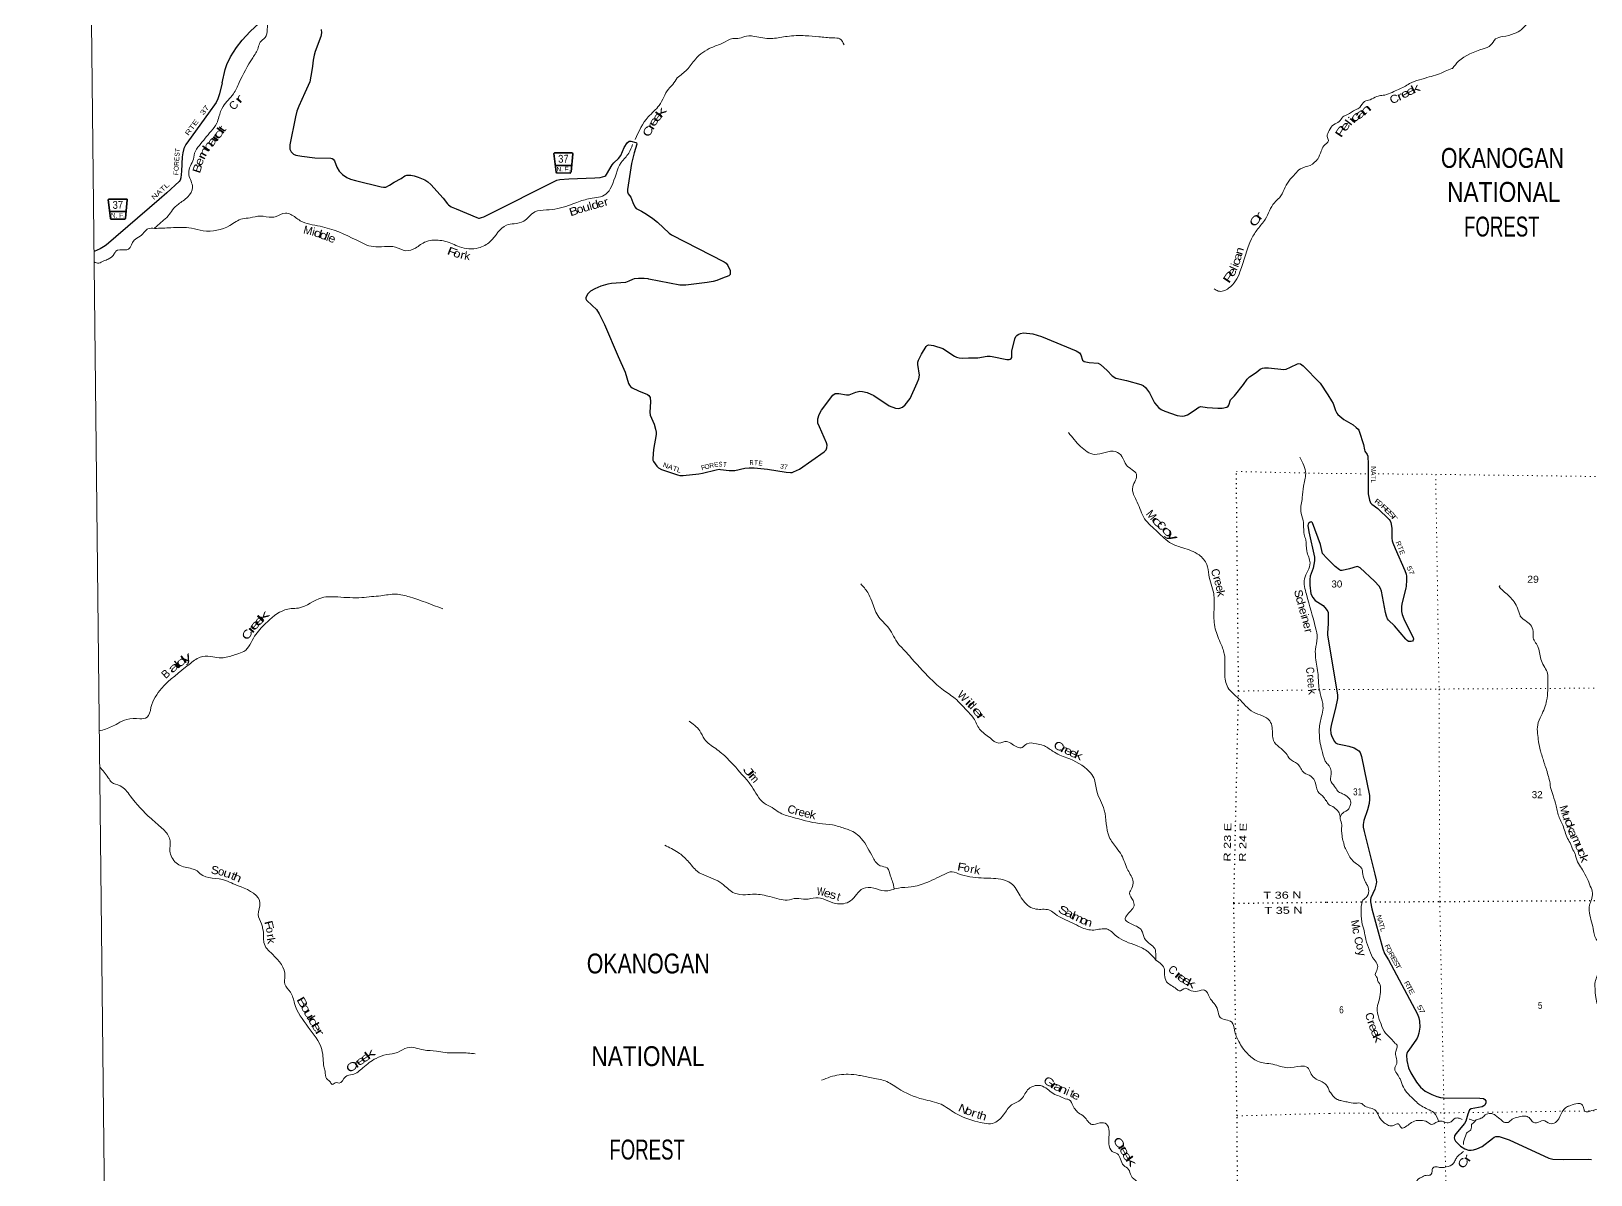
# Model space of a CAD drawing. Header units: feet. Extents: x 242557 to 489137, y 368785 to 557307.
# Drawn here: x 242557 to 281416, y 387614 to 416119 of the extents above; entities that cross this region are included whole.
import ezdxf
from ezdxf.enums import TextEntityAlignment as Align

# ---------------------------------------------------------------- set-up
doc = ezdxf.new("R2010")
doc.units = ezdxf.units.FT
doc.header["$LTSCALE"] = 80
doc.linetypes.add('DOT_DASHED', pattern=[7.7, 5, -1.2, 0.3, -1.2])
doc.linetypes.add('DOTTED', pattern=[1.5, 0.3, -1.2])
for name, color, linetype, lineweight in [('29', 7, 'Continuous', 25), ('30', 7, 'Continuous', 35), ('39', 7, 'Continuous', 13), ('4', 7, 'Continuous', 13), ('41', 7, 'Continuous', 13), ('44', 7, 'DOT_DASHED', 13), ('6', 7, 'DOTTED', 25), ('7', 7, 'DOTTED', 13)]:
    doc.layers.add(name, color=color, linetype=linetype, lineweight=lineweight)

msp = doc.modelspace()

# ---------------------------------------------------------------- linework, layer by layer
at = {"layer": '29'}
for points in [[(247314.47, 414830.56), (247388.82, 415167.55), (247431.17, 415286.78), (247522.75, 415481.03), (247671.76, 415714.85), (247813.13, 415895.52), (248013.51, 416107.84), (248238.64, 416316.05), (248270.04, 416357.01), (248295.67, 416408.28), (248342.32, 416571.21), (248682.28, 417776.36), (248829.82, 418235.58), (248881.74, 418439.74), (248905.87, 418513.9)], [(249781.73, 416160.45), (249790.27, 416074.99), (249771.16, 415985.16), (249628.63, 415610.64), (249606.65, 415523.77), (249584.92, 415394.49), (249566.69, 415244.47), (249549.61, 415141.92), (249502.68, 414855.07)], [(247314.47, 414830.56), (247252.17, 414556.49), (247210.54, 414436.6), (247162.49, 414342.84), (246977.28, 414073.65), (246472.5, 413385.97), (246410.92, 413291.65), (246363.94, 413193.37), (246334.05, 413090.81), (246319.79, 412984.82), (246303.92, 412632.2), (246282.81, 412466.94), (246265.73, 412407.12), (246239.68, 412370.19), (245932.74, 412090.07), (245742.79, 411920.27), (244425.08, 410788.34), (244361.17, 410742.74), (244275.76, 410695.74), (244122.76, 410628)], [(249502.68, 414855.07), (249378.79, 414580), (249223.59, 414249.63), (249178.1, 414127.06), (249139.22, 413987.59), (249004.82, 413288.27), (249003.02, 413182.71), (249015.83, 413144.25), (249037.18, 413110.07), (249088.43, 413056.66), (249152.48, 413033.15), (249302.92, 413000.5), (249623, 412964.62), (250023.62, 412958.38), (250057.79, 412949.83), (250077.94, 412932.93), (250113.3, 412890.01), (250168.66, 412727.52), (250228.6, 412629.35), (250311.7, 412548.37), (250420.76, 412471.25), (250510.44, 412432.79), (250633.87, 412393.61), (251274.82, 412236.23), (251338.88, 412227.68), (251396.87, 412233.34), (251488.34, 412278.96), (251600.1, 412354.48), (251776.3, 412450.73)], [(256603.85, 412468.04), (256730.95, 412473.48), (256851.85, 412505.45), (256873.21, 412522.54), (256893.95, 412546.21), (257032.68, 412786.15), (257069.64, 412838.75), (257191.59, 412945.52), (257248.99, 413022.49), (257332.31, 413221.73), (257406.99, 413334.43), (257453.97, 413377.16), (257495.25, 413381.1), (257620.08, 413346.99), (257641.86, 413334.43), (257646.13, 413300.25), (257584.02, 413087.03), (257511.73, 412818.97), (257415.53, 412172.15), (257415.53, 412116.6), (257431.72, 412065.31), (257496.19, 411982.77), (257550.63, 411845.83), (257599.01, 411739.1), (257633.33, 411695.7), (257766.15, 411630.5), (257889.54, 411558.97), (258047.55, 411452.14), (258158.85, 411358.96), (258448.95, 411084.65), (258513.34, 411041.04), (259822.18, 410371.66), (259870.97, 410334.73), (259917.94, 410279.18), (259971.29, 410152.22), (259973.45, 410112.53), (259969.18, 410056.98), (259939.17, 410023.23), (259784.21, 409964.61), (259636.1, 409907.42), (259546.42, 409877.51), (259399.82, 409851.31), (258867.45, 409789.91), (258803.4, 409785.64), (258715.47, 409790.04), (257942.91, 409941.65)], [(251776.3, 412450.73), (251868.4, 412511.84), (251918.02, 412528.14), (251966.62, 412533.21), (252017.86, 412533.21), (252101.2, 412516.27), (252201.48, 412477.66), (252368.02, 412413.56), (252437.46, 412365.56), (252517.48, 412293.92), (252818.18, 411954.98), (252927.44, 411817.47), (252953.15, 411791.94), (253021.39, 411740.56), (253142.44, 411687.39), (253657.66, 411471.35), (253700.37, 411458.53), (253730.26, 411456.4), (253772.96, 411471.35), (253837.02, 411492.72), (254084.53, 411613.98), (255487.06, 412326.92), (255656.17, 412409.3), (255730.56, 412425.94), (255956, 412440.31), (256603.85, 412468.04)], [(257942.91, 409941.65), (257932.26, 409943.74), (257825.64, 409958.22), (257684.58, 409956.56), (257582.1, 409945.89), (257535.8, 409929.66), (257445.45, 409886.06), (257360.72, 409858.93), (257018.42, 409830.51), (256925.97, 409812.07), (256749.39, 409766.42), (256599.95, 409700.86), (256493.17, 409638.22), (256459.01, 409608.31), (256424.91, 409571.69), (256377.87, 409480.12), (256373.6, 409445.93), (256392.8, 409418.53), (256537.82, 409285.72), (256642.63, 409181), (256705.04, 409076.37), (256844.11, 408804.53), (257184.82, 408007.05), (257352.15, 407620.4), (257441.19, 407341.43), (257463.08, 407300.17), (257492.43, 407260.24), (257530.86, 407230.33), (257684.6, 407151.33), (257915.19, 407063.68), (257946.35, 407042.84), (257979.24, 406991.04), (257988.73, 406879.69), (257970.7, 406619.28), (257982.91, 406549.24), (258079.68, 406325.71), (258115.89, 406196.24), (258128.7, 406123.6), (258128.17, 406065.85), (258064, 405693.02), (258043.3, 405471.96), (258047.57, 405429.23), (258066.21, 405392.8), (258141.52, 405279.67), (258188.49, 405236.94), (258263.61, 405197.6), (258658.22, 405057.47), (258718.01, 405048.92), (258801.16, 405047.13), (259192.01, 405083.11), (259286.23, 405106.15), (259626.36, 405189.16), (259700.26, 405198.61), (259730.07, 405198.48), (259948.44, 405173.43), (260016.27, 405168.7), (260084.5, 405172.84), (260336.45, 405228.39), (260447.6, 405238.51), (260571.32, 405239.08), (260904.56, 405202.79), (261365.57, 405124.77), (261472.36, 405119.43), (261515.16, 405122.76), (261553.49, 405136.52), (261699.66, 405199.72), (262311.3, 405631.64), (262360.58, 405687.75), (262377.66, 405734.76), (262390.47, 405798.85), (262375.57, 405855.37), (262194.13, 406260.14), (262159.88, 406352.23), (262157.77, 406453.52), (262189.78, 406561.61), (262248.21, 406673.25), (262529.77, 407044.33), (262591.19, 407087.2), (262621.08, 407091.47), (262680.71, 407090.85), (262873.03, 407053.02), (262940.4, 407056.91), (263107.43, 407119.57), (263206.11, 407142.75), (263272.47, 407139.92), (263385.46, 407112.84), (263550.32, 407037.5), (263930.93, 406784.08), (264090.06, 406721.85), (264158.39, 406717.58), (264200.7, 406725.97), (264265.15, 406751.76), (264329.2, 406803.04), (264456.18, 406968.07), (264631.56, 407356.99)], [(266373.79, 408020.12), (266451.54, 408023.01), (266502.79, 408014.47), (266862.99, 407936.09), (266921.28, 407937.55), (266946.9, 407941.82), (266976.79, 407958.92), (266987.76, 407986.61), (266989.66, 408147.8), (267063.94, 408454.15), (267087.82, 408508.02), (267113.45, 408533.66), (267147.61, 408559.3), (267206.77, 408583.28), (267284.26, 408597.75), (267510.72, 408573.57), (267728.16, 408513.38), (268595.25, 408155.49), (268676.52, 408101.48), (268710.55, 408048.66), (268753.13, 407920.23), (268795.95, 407886.29), (268916.22, 407864.01), (269137.58, 407843.55), (269198.06, 407811.96), (269365.23, 407663.06), (269487.74, 407531.62), (269578.73, 407471.91), (269846.49, 407411.78), (270205.16, 407315.84), (270259.22, 407285.34), (270320.45, 407234.65), (270416.35, 407108.22), (270547.35, 406858.53), (270602.29, 406785.97), (270645, 406743.24), (270713.32, 406691.96), (270799.11, 406645.26), (271107.16, 406540.86), (271234.3, 406521.04), (271294.08, 406529.58), (271364.8, 406555.27), (271531.8, 406664.28), (271648.52, 406747.51), (271698.81, 406761.19), (271857.84, 406741.23), (272119.53, 406723.41), (272233.56, 406724.01), (272344.58, 406745.38), (272383.19, 406772.09), (272400.1, 406800.93), (272437.44, 406927.3), (272459.88, 406959.03), (272542.04, 407034.21), (272761.26, 407310.52), (272857.79, 407443.61), (272912.53, 407505.99), (273077.09, 407613.13), (273177.29, 407694.01), (273232.01, 407720.1), (273284.05, 407732.47), (273387, 407728.35), (273765.46, 407686.49), (273826.38, 407691.87), (273934.51, 407743.11), (274105.54, 407831.97), (274142.39, 407837.16), (274185.09, 407828.61), (274246.48, 407779.75), (274675.52, 407347.07)], [(264631.56, 407356.99), (264675.27, 407453.92), (264687.91, 407546.56), (264650.87, 407810.52), (264649.47, 407871.31), (264666.55, 407922.59), (264743.29, 408072.56), (264859.92, 408262.1), (264884.34, 408285.81), (264914.23, 408298.62), (264982.68, 408294.49), (265042.34, 408285.81), (265268.57, 408210.21), (265563.32, 408020.87), (265610.29, 407997.37), (265675.34, 407981), (265755.48, 407971.73), (265908.84, 407979.27), (266146.36, 407975.52), (266373.79, 408020.12)], [(274675.52, 407347.07), (274861.76, 407059.35), (274958.01, 406902.49), (274994.88, 406836.95), (275054.08, 406665.07), (275087.35, 406600.07), (275116.94, 406566.76), (275213.44, 406479.46), (275261.19, 406440.92), (275491.41, 406304.63), (275571.89, 406244.75), (275619.97, 406200.34), (275635.69, 406178.13), (275648.02, 406151.18), (275756.41, 405815.37), (275775.33, 405685.87), (275786.26, 405654.97), (275844.71, 405565.7), (275860.41, 405523.02), (275872.32, 405326.7), (275867.45, 404658.04), (275872.43, 404590.33), (275904.8, 404431.16), (275916.82, 404386.76), (275930.69, 404364.54), (275963.53, 404332.02), (276111.03, 404224.67), (276391.25, 403951.23), (276417.09, 403913), (276430.04, 403875.99), (276456.66, 403733.24), (276455.93, 403481.8), (276467.9, 403417.35), (276482.75, 403363.37), (276538.85, 403221.65), (276782.9, 402679.55), (276813.81, 402584.27), (276823.05, 402538), (276827.63, 402485.25), (276823.05, 402436.22), (276814.73, 402288.18), (276805.18, 402233.02), (276711.36, 401842.21), (276700.07, 401770), (276697.3, 401718.19), (276701.93, 401657.13), (276717.64, 401581.24), (276754.09, 401470.66), (276935.39, 401118.42), (276990.36, 401004.9), (276995.98, 400966.84), (276988.58, 400942.78), (276970.09, 400918.73), (276940.26, 400905.08), (276901.66, 400903.92), (276875.77, 400911.32), (276844.33, 400929.83), (276805.94, 400964.4), (276524.35, 401298.23), (276378.28, 401435.05), (276353.18, 401471.49), (276324.65, 401536.84), (276301.28, 401627.36), (276200.5, 402158.66), (276174.85, 402230.82), (276143.2, 402286.22), (276029.61, 402408.45), (275666.27, 402745.3), (275618.19, 402771.2), (275596.22, 402773.01), (275406.04, 402720.29), (275223.78, 402673.8), (275181.73, 402674.97), (275156.92, 402690.38), (275048.57, 402778.61), (274837.74, 402985.88), (274734.21, 403103.04)], [(274734.21, 403103.04), (274680.46, 403322.64), (274482.6, 403863.12), (274454.14, 403886.69), (274422.19, 403885.21), (274385.81, 403852.51), (274373, 403831.14), (274367.9, 403798.51), (274388.14, 403637.34), (274531, 403006.43), (274535.27, 402955.15), (274533.55, 402914.18), (274499.45, 402736.83), (274424.25, 402536.39), (274413.09, 402448.59), (274411.43, 402314.19), (274443.52, 402092), (274488.3, 402002.25), (274546.29, 401932.95), (274750.33, 401801.67)], [(274750.33, 401801.67), (274819.25, 401716.35), (274842.37, 401688.6), (274859.94, 401657.13), (274873.81, 401627.53), (274875.6, 401600.53), (274871.32, 401346.7), (274853.46, 401120.45), (274855.47, 401070.46), (275105.33, 399567.96), (275106.85, 399530.78), (275101.3, 399482.66), (275058.23, 399248.71), (274945.15, 398819.2), (274931.16, 398710.95), (274938.55, 398614.72), (274963.57, 398541.73), (275032.88, 398414.85), (275055.07, 398385.24), (275100.69, 398359.63), (275272.43, 398322.68)], [(275272.43, 398322.68), (275388.16, 398297.79), (275517.42, 398255.7), (275587.7, 398218.68), (275634.64, 398178.63), (275665.37, 398140.96), (275702.34, 398037.21), (275900.25, 397071.29), (275901.77, 396978.58), (275891, 396867.72), (275849.4, 396713.58), (275761.54, 396445.78), (275746.98, 396346.74), (275746.75, 396279.22), (275765.12, 396169.95), (276033.25, 395110.06)], [(276033.25, 395110.06), (276068.49, 394970.74), (276072.24, 394920.86), (276068.54, 394869.05), (276035.7, 394730.35), (275939.08, 394521.13), (275924.29, 394473.01), (275925.9, 394421.74), (275956.21, 394241.2), (276232.8, 393244.76), (276277.53, 393133.15), (276378.02, 392972.23), (277101.91, 391619.6), (277133.8, 391526.83), (277148.59, 391445.4), (277155.61, 391296.63), (277133.8, 391141.9), (277107.91, 391060.47), (277087.32, 391023.21), (277074.62, 390993.85), (276882.85, 390721.96)], [(276882.85, 390721.96), (276851.46, 390677.46), (276834.2, 390642.23), (276823.1, 390597.81), (276830.15, 390463.51), (276874.88, 390279.5), (276927.84, 390155.66), (277072.77, 389920.48), (277175.71, 389798.9), (277291, 389702.11), (277372.38, 389653.99), (277457.84, 389618.14), (277579.51, 389568.86), (277671.98, 389542.95), (277741.84, 389532.05), (278652.53, 389526.87), (278742.79, 389513.35), (278776.27, 389489.45), (278801.97, 389457.83), (278802.23, 389411.52), (278772.38, 389354.2), (278750.18, 389331.99), (278707.78, 389312.68), (278435.79, 389261.67), (278393.32, 389232.94), (278349.4, 389127.21), (278302.63, 388950.76), (278270.08, 388895.82), (278054.43, 388635.11), (278023.37, 388588.03), (278021.52, 388573.23), (278010.42, 388539.92), (278015.97, 388502.91), (278045.56, 388451.09), (278166.12, 388331.6), (278274.89, 388262.32), (278367.36, 388232.71), (278434.33, 388231.06), (278496.82, 388236.41), (278578.19, 388258.62), (278710.21, 388324.01), (278965.59, 388521.2), (279010.95, 388551.02), (279051.64, 388565.83), (279084.93, 388573.23), (279131.74, 388567.32), (279204.89, 388542.88)], [(279204.89, 388542.88), (279385.49, 388482.55), (280370.27, 388032.85), (280472.22, 388002.17), (280724.23, 387993.89), (281364.51, 388008.65), (281437.38, 387999.54)]]:
    msp.add_lwpolyline(points, dxfattribs=at)
at = {"layer": '30'}
for p, q in [((255618.51, 412775.18), (256023.58, 412775.18)), ((244516.59, 411624.61), (244921.66, 411624.61))]:
    msp.add_line(p, q, dxfattribs=at)
for points in [[(255664.36, 412584.63), (255645.38, 412586.74), (255634.14, 412606.43), (255578.61, 413067.09), (255584.23, 413078.34), (255598.29, 413086.78), (256039.69, 413085.37), (256046.72, 413081.15), (256053.75, 413065.68), (256006.65, 412612.06), (255997.51, 412593.07), (255986.98, 412583.92)], [(244562.44, 411434.06), (244543.46, 411436.17), (244532.22, 411455.86), (244476.69, 411916.52), (244482.31, 411927.77), (244496.37, 411936.21), (244937.77, 411934.8), (244944.8, 411930.58), (244951.83, 411915.11), (244904.73, 411461.49), (244895.59, 411442.5), (244885.06, 411433.35)]]:
    msp.add_lwpolyline(points, close=True, dxfattribs=at)
at = {"layer": '39'}
for points in [[(247734.65, 414836.16), (248075.35, 415455.07), (248212.86, 415705.89), (248265.18, 415848.22), (248382.67, 415959.23), (248439.99, 416168.36), (248515.26, 416521.31), (248634.54, 416646.5), (248678.18, 416954.47), (248761.39, 417188.27), (248955.13, 417589.57), (249108.6, 418109.52), (249184.44, 418395.48)], [(277967.49, 415193.28), (278120.92, 415368.19), (278735.59, 415680.85), (278919.89, 415769.19), (279042.38, 415925.17), (279223.18, 415983.1), (279508.68, 416061.15), (279690.74, 416161.58), (279849.26, 416336.43)], [(262811.6, 415778.54), (262708.21, 415926.53), (262533.99, 415952.11), (262179.86, 415980.94), (261843.97, 416006.01), (261391.5, 415990.84), (261036.63, 415938.8), (260633.84, 415976.97), (260378.87, 415997.25), (260203.88, 415943.97), (260036.27, 415935.28), (259781.39, 415822.12), (259506.27, 415710.67), (259108.63, 415423.44), (258894.53, 415159.29), (258651.9, 414959.6)], [(274612.46, 412932.63), (274700.14, 413126.91), (274761.34, 413258.95), (274877.14, 413391.57), (274849.68, 413496.37), (274896.57, 413642.4), (275008.19, 413787.11), (275148.83, 413869.47), (275236.55, 413981.58), (275353.14, 414043.48), (275556.52, 414160.8), (275658.53, 414220.59), (275778.22, 414367.4), (275915.24, 414411.33), (276086.2, 414494.02), (276142.65, 414508.77), (276279.95, 414528.44), (276465.24, 414595.12), (276624.21, 414665.55), (276763.02, 414729.71), (276895.54, 414814), (277147.29, 414905.65), (277389.14, 414979), (277592.72, 415037.79), (277787.97, 415118.72), (277955.02, 415189.24), (277967.49, 415193.28)], [(247734.65, 414836.16), (247594.33, 414555.32), (247336.79, 414245.69), (247233.99, 413987.24), (247180.12, 413824.62), (247039.95, 413626.15), (246746.79, 413271.45), (246628.81, 413075.39), (246587.49, 412886.71), (246503.45, 412715.49), (246486.15, 412541.38), (246576.31, 412223.6), (246458.97, 411989.15), (246223.55, 411807.23), (246078.4, 411665.27), (245967.73, 411515.82), (245816.45, 411377.8), (245621, 411202.13)], [(257606.13, 413422.04), (257931.92, 413983.84), (258204.01, 414269.46), (258437.71, 414675.69), (258540.84, 414792.68), (258652.64, 414960.21)], [(245631.43, 411202.81), (246037.32, 411219.92), (246548.79, 411206.51), (246842.83, 411144.89), (247505.45, 411277.59), (247821.98, 411442.72), (248009.48, 411468.18), (248267.43, 411511.03), (248560.96, 411479.72), (248637.49, 411495.19), (248894.66, 411584.51), (249022.5, 411552.36), (249261.55, 411394.79), (249752.86, 411257.75), (250668.03, 410907.72), (251078.86, 410749.08), (251632.79, 410734.38), (251894.91, 410647.95), (252130.22, 410714.67), (252386.25, 410872.69), (252692.78, 410910.31), (253053.98, 410819.53), (253226.98, 410745.72), (253700.3, 410717.5), (253994.71, 410876.18), (254398.11, 411285.34), (254587.47, 411320.95), (254828.95, 411381.7), (255105.95, 411614.87), (255392.07, 411664.27), (255945.97, 411772.86), (256152.77, 411853.23), (256484.62, 411947.88), (256872.83, 412055.63), (257015.12, 412248.07), (257259.73, 412848.51), (257443.8, 413080.07), (257541.43, 413295.11)], [(274613.98, 412936), (274425.27, 412772.78), (274180.13, 412689.72), (274048.91, 412560.13), (273890.19, 412383.58), (273656.63, 411969.27), (273533.43, 411843.85), (273303.9, 411429.61), (273117.94, 411189.94), (272964.37, 410946.78), (272675.01, 410121.22), (272392.85, 409712.13), (272129.29, 409642.91), (272035.45, 409695.86)], [(245631.43, 411202.81), (245463.89, 411191.84), (245394.1, 411136.07), (245270.9, 411010.65), (245121.03, 410909.03), (244979.22, 410688.31), (244894.71, 410666.64), (244666.9, 410634.41), (244625.58, 410567.01), (244476.23, 410435.08), (244367.78, 410394.81), (244239.51, 410339.21), (244124.44, 410368.56)], [(268405.2, 406114.5), (268701.93, 405769.97), (269052.8, 405571.9), (269575.05, 405639.52), (269734.74, 405514.94), (269843.32, 405304.6), (269990.76, 405187.9), (270093.66, 405076.5), (270003.92, 404761.68), (270113.35, 404379.56), (270298.02, 403968.42), (270622.76, 403640.54), (270965.08, 403349.35), (271249.79, 403241.08), (271654.86, 403064.14), (271846.71, 402828.97), (271897.55, 402567.1), (272020.44, 402104.37), (272029.26, 401696.26), (272048.38, 401276.2), (272182.18, 400886.42), (272283.96, 400599.16), (272296.21, 400106.22), (272372.67, 399761.93), (272639.9, 399489.65), (273009.36, 399146.38), (273417.13, 398929.07), (273476.48, 398762.34), (273510.18, 398437.53), (273824.72, 398115.54), (273915.86, 397981.7), (274107.85, 397859.7), (274273.26, 397634.17), (274438.35, 397550.11), (274529.05, 397442.54), (274618.44, 397171.23), (274766.48, 397018.16), (274810.34, 396947.44)], [(274162.46, 405500.38), (274312.75, 405090.67), (274255.31, 404778.43), (274227.73, 404492.98), (274190.96, 404152.8), (274247.39, 403919.33), (274276.3, 403578.36), (274311.86, 403444.96), (274338.8, 403163), (274420.54, 402865.29), (274285.19, 402466.74), (274329.64, 402084.34), (274558.58, 401250.79), (274597.13, 400998.82), (274555.51, 400707.06), (274592.74, 400291.36), (274620.42, 400085.69), (274648.56, 399730.46), (274743.57, 399242.99), (274708.42, 399048.36), (274651.21, 398721.98), (274668.35, 398421.13), (274710.3, 398207.62), (274798.28, 397927.68)], [(263224.07, 402348.75), (263399.49, 402129.45), (263502.14, 401910.92), (263649.54, 401553.71), (263925.6, 401237.12), (264166.57, 400843.12), (264283.8, 400719.84), (264438.21, 400548.69), (264967.05, 399977.75), (265287.01, 399694.26), (265579.5, 399483.05), (265861.18, 399192.83), (266036.16, 398999.8), (266188.27, 398723.51), (266446.55, 398503.63), (266668.94, 398376.09), (266858.23, 398415.74), (267000.85, 398345.44), (267250.68, 398268.91), (267366.37, 398359.83), (267604.91, 398353.84), (267769.22, 398316.25), (268005.95, 398176.84), (268185.48, 398074.84), (268360.36, 398009.14), (268919.74, 397667.12), (269033.57, 397505.37), (269105.73, 397177.18), (269293.4, 396707.48), (269415.74, 396034.55), (269602.17, 395760.87), (269722.34, 395583.07), (269882.13, 395209.9), (270010.21, 394921.07), (269980.54, 394760.89), (269924.04, 394634.61), (270009.9, 394454.2), (270034.37, 394319.2), (269844.54, 394069.36), (269815.69, 393981.95), (269897.84, 393902.52), (270154.6, 393773.56), (270224.4, 393708.07), (270298.51, 393505.22), (270440.32, 393362.14), (270551.26, 393252.9), (270576.41, 393077.5), (270580.28, 392966.4)], [(282578.88, 389327.83), (282531.02, 389448.58), (282452.93, 389558.91), (282327.39, 389753.6), (282251.11, 389884.16), (282183.39, 390152.24), (282140.95, 390329.65), (282080.73, 390470.48), (281935.49, 390618.48), (281834.84, 390756.85), (281742.29, 390895.31), (281644.94, 391100.42), (281604.01, 391324.33), (281607.81, 391526.49), (281599.56, 391720.43), (281579.82, 391857.65), (281539.41, 392035.08), (281520.67, 392263.27), (281524.97, 392420.97), (281573.84, 392571.06), (281630.07, 392785.91), (281686.37, 392994.7), (281713.39, 393110.19), (281711.94, 393239.53), (281594.6, 393424.21), (281516.33, 393550.7), (281486.42, 393693.88), (281435.35, 393919.7), (281382.28, 394143.48), (281384.17, 394335.51), (281429.18, 394469.39), (281459.65, 394637.47), (281403.11, 394810.68), (281328.2, 394997.84), (281206.46, 395214.82), (281111.66, 395373.47), (281036.71, 395564.67), (281028.12, 395609.04), (280951.68, 395754.38), (280916.21, 395850.37), (280837.7, 395999.09), (280716.66, 396333.3), (280629.65, 396518.31), (280549.55, 396808.49), (280477.88, 397068.45), (280414.95, 397269.89), (280382.4, 397467.61), (280336.17, 397622.74), (280325.51, 397671.13), (280273.33, 397816.09), (280248.09, 397902.73), (280159.99, 398184.74), (280114.9, 398418.71), (280088.46, 398612.46), (280092.12, 398826.74), (280180.52, 399058.11), (280261.32, 399246.94), (280315.87, 399431.46), (280343.32, 399688.44), (280348.75, 399924.98), (280336.56, 400110.79), (280270.15, 400261.66), (280185.39, 400426.48), (280106.88, 400755.09), (280040.82, 400875.64), (279982.77, 401002.35), (279983.59, 401109.48), (279935.02, 401292.88), (279816.43, 401408.83), (279665.42, 401530.49), (279653.02, 401554.61), (279590.32, 401735.84), (279397.01, 402022.78), (279296.91, 402112.65), (279157.33, 402297.1), (279161.37, 402297.14)], [(252813.51, 401720.46), (251982.04, 402019.38), (251641.41, 402088.28), (251266.26, 402045.43), (251034.21, 402025.26), (250792.09, 402002.89), (250199.78, 402016.93), (249799.98, 401997.9), (249214.2, 401741.22), (249036.63, 401726.03), (248873.5, 401692.9), (248398.15, 401357.29), (248124.58, 401039.3), (247856.06, 400660.76), (247681.35, 400595.09), (247375.66, 400506.95), (247236.34, 400500.51), (247025.6, 400535.27), (246769.31, 400514.68), (246491.4, 400336.07), (245806.22, 399738.14), (245541.33, 399262.65), (245444.36, 399018.45), (245263.09, 398982.98), (244938.01, 398967.27), (244713.43, 398862.34), (244410.61, 398723.72), (244252.68, 398676.66)], [(258948.61, 398924.01), (259087.84, 398815.25), (259215.38, 398680.02), (259329.92, 398475.84), (259612.74, 398238.19), (259895.6, 397998.52), (260317.57, 397534.88), (260511.54, 397293.67), (260817.53, 396878.57), (261021.46, 396766.88), (261182.97, 396654.47), (261516.44, 396530.87), (262191.98, 396372.75), (262523.99, 396336.04), (262822.51, 396248.22), (262946.45, 396207.91), (263238.93, 395996.7), (263533.91, 395514.7), (263712.99, 395317.71), (263881.64, 395262), (263969.89, 395059.4), (264020.73, 394918.8), (264061.29, 394741.54)], [(275170.09, 396518.5), (275225.07, 396623.74), (275385.58, 396736.63), (275409.17, 396797.52), (275436.34, 396898.87), (275382.48, 397013.5), (275231.72, 397112.93), (275132.09, 397160.36), (275049.97, 397270.64), (275031.5, 397294.69), (274932.67, 397451.28), (274941.58, 397558.5), (274948.33, 397677.82), (274898.38, 397804.61), (274822.61, 397888.68), (274798.28, 397927.68)], [(244263.78, 397778.07), (244477.26, 397512.21), (244557.9, 397402.45), (244775.67, 397309.19), (245024.32, 397060.84), (245543.03, 396491.76), (245746.02, 396315.38), (245875.34, 396194.33), (246021.06, 395938.14), (246011.97, 395756.09), (246028.64, 395604.79), (246233.11, 395339.51), (246560.04, 395244.1), (246688.25, 395189.72), (246768.25, 395118.34), (247401.47, 394953.43), (247592.85, 394867.8), (247788.1, 394792.35), (248255.56, 394388.11), (248213.88, 394100.4), (248292.46, 393871.35), (248322.53, 393764.75), (248348.38, 393546.91), (248354.85, 393401.51), (248567.84, 393110.1), (248880.02, 392565.75), (248873.25, 392365.54), (249015.94, 392169.94), (249117.65, 391886.72), (249458.85, 391298.4), (249795.58, 390736.29), (249831.67, 390510.55), (249849.14, 390310.76), (249877.32, 390196.04), (249912.68, 390014.75), (249994.69, 389943.41), (250056.54, 389869.7), (250158.83, 389915.92), (250229.81, 389900.98), (250384.79, 390059.28), (250559.74, 390110.8), (250823.61, 390283.11), (251149.09, 390517.11), (251414.24, 390612.63), (251684.14, 390665.79), (251926.69, 390783.16), (252329.72, 390729.48), (252657.66, 390694.71), (252870.38, 390662), (253254.42, 390656.5), (253618.55, 390632.47)], [(277627.71, 388937.18), (277502.91, 389163.94), (277350.26, 389251.23), (277197.7, 389330.43), (276950.59, 389546.05), (276799.13, 389708.13), (276708.08, 389893.1), (276670.59, 389989.71), (276633.4, 390060.05), (276561.36, 390172.46), (276532.31, 390238.84), (276553.57, 390325.98), (276579.11, 390392.95), (276565.28, 390544.39), (276555.54, 390691.83), (276569.67, 390873.89), (276565.6, 390875.86), (276469.44, 390975.89), (276301.71, 391145.88), (276189.96, 391373.06), (276133.68, 391522.02), (276096.5, 391772.24), (276150.53, 392003.24), (276178.36, 392225.87), (276150.33, 392381.19), (276113.3, 392437.39), (276075.63, 392550.16), (276055.14, 392574.2), (276081.95, 392707.88), (276102.7, 392841.5), (276014.19, 392980.01), (275900.37, 393211.22), (275812.43, 393479.08), (275765.41, 393704.94), (275710.43, 393918.59), (275696.94, 394219.6), (275699.65, 394338.88), (275766.72, 394489.17), (275814.86, 394524.05), (275883.75, 394692.55), (275831.29, 394861.76), (275775.54, 394964.24), (275730.95, 395153.74), (275689.13, 395276.58), (275674.81, 395290.58), (275576.92, 395364.3), (275458.44, 395470.15), (275376.13, 395596.59), (275311.96, 395729.3), (275274.52, 395821.87), (275253.34, 395906.53), (275238.74, 395946.79), (275214.59, 396116.31), (275203.82, 396174.81), (275212.12, 396336.59), (275174, 396489.79), (275158.53, 396606.85), (275080.45, 396717.17), (274947.93, 396812.76), (274893.09, 396834.4), (274819.09, 396940.72), (274810.34, 396947.44)], [(258343.41, 395829.38), (258675.8, 395649.17), (258915.72, 395439.07), (259152.42, 395180.41), (259610.66, 394966), (259808.77, 394840.07), (260078.9, 394636.55), (260356.4, 394596.88), (260580.51, 394608.83), (260959.39, 394548.67), (261194.84, 394486.03), (261393.29, 394461.16), (261622.92, 394505.55), (261853.69, 394481.23), (262105.6, 394521.96), (262595.02, 394376.8), (262969.8, 394441.88), (263283.97, 394748.44), (263548.48, 394761.09), (263816.42, 394688.91), (264164.8, 394761.61), (264485.6, 394791.4), (264873.75, 394903.2), (265369.06, 395132.04), (265451.38, 395163.78), (265664.34, 395116.92), (266229.86, 395013.5), (266713.38, 394979.4), (266973.72, 394878.79), (267199.2, 394565.37), (267462.59, 394280.9), (267635.15, 394233.35), (267948.81, 394206.42), (268075.65, 394113.62), (268491.46, 393898.47), (268707.49, 393789.02), (269036.07, 393715.86), (269354.92, 393741.58), (269598.35, 393563.88), (270093.32, 393327.86), (270386.92, 393171.24), (270582.28, 392964.21)], [(270580.28, 392966.4), (270794.35, 392731.61), (270796.54, 392600.27), (270847.92, 392427.35), (271093.43, 392245.64), (271156.87, 392198.23), (271319.46, 392263.69), (271404.94, 392226.76), (271613.66, 392191.96), (271793.05, 392219.31), (271917.29, 392039.56), (272118.5, 391727.74), (272178.23, 391538.78), (272469.16, 391420.52), (272539.16, 391221.64), (272644.98, 390934.44), (272860.13, 390634.99), (273109.79, 390447.29), (273495.03, 390369.06), (273866.24, 390284.51), (274186.94, 390320.36), (274355.19, 390288.9), (274430, 390164.89), (274531.28, 390029.2), (274720.84, 389931.41), (274823.12, 389856.38), (274902.62, 389693.72)], [(262248.09, 389970.89), (262466.97, 390053.49), (262916.5, 390119.86), (263181.64, 390094.11), (263491.91, 390028.73), (263830.59, 389955.75), (264150.89, 389773.31), (264781.92, 389497.2), (265226.56, 389371.48), (265575.71, 389155.19), (266145.19, 388934.61), (266553.81, 388909.32), (266808.55, 389144.12), (267012.79, 389378.05), (267207.07, 389482.45), (267384.78, 389732.09), (267645.62, 389843.71), (267757.13, 389821.38), (268063.62, 389618.5), (268212.14, 389558.4), (268360.59, 389502.35), (268386.88, 389500.79), (268494.09, 389373.28), (268653.24, 389159.77), (268790.24, 389063.1), (268981.38, 388870.35), (269182.83, 388908.19), (269347, 388878.68), (269412.65, 388697.92), (269409.69, 388390.66), (269489.68, 388198.01), (269622.01, 388139.66), (269696.99, 388005.55), (269776.34, 387851.29), (269901.29, 387750.37), (269960.48, 387593.75), (270110.58, 387438.69), (270246.7, 387273.29), (270447.51, 387228.25), (270647.37, 387118.51), (270882.95, 386926.53), (271071.47, 386770.12), (271328.71, 386684.37)], [(278214.18, 388991.97), (278135.42, 389023.22), (278038.34, 389024.2), (277938.2, 388938.23), (277835.37, 388910.84), (277715.6, 388952), (277558.27, 388915.94), (277449.56, 388872.32), (277343.76, 388929.79), (277179.52, 388968.45), (277064.29, 388965.18), (276917.48, 388892.86), (276801.09, 388812.78), (276704.4, 388779.4), (276618.25, 388887.61), (276503.45, 388845.95), (276378.06, 388846.62), (276270.13, 388914.17), (276145.18, 389056.33), (276062.55, 389211.07), (275934.39, 389278.4), (275784.18, 389329.33), (275708.66, 389391.18), (275550.83, 389399.58), (275348.27, 389429.73), (275208.42, 389458.54), (275111.02, 389487.81), (275047.93, 389523.51), (275009.13, 389557.45), (274935.22, 389655.69), (274900.14, 389696.61)], [(283551.36, 388806.75), (283461.57, 388878.55), (283380.7, 389057.56), (283298.59, 389165.81), (283202.58, 389251.69), (283050.78, 389264.2), (282880.84, 389270.45), (282840.47, 389263.95), (282684.82, 389258.23), (282554.55, 389333.63), (282412.9, 389342.21), (282214.99, 389317.84), (282104.01, 389296.43), (281802.83, 389285.1), (281794.74, 389285.01), (281615.08, 389256.8), (281445.68, 389214.55), (281269.95, 389196.49), (281234.54, 389289.08), (281168.74, 389385.38), (281089.77, 389394.64), (280910.41, 389340.15), (280835.87, 389315.1), (280674.13, 389131.45), (280532.97, 388915.68), (280395.72, 388891.97), (280229.06, 388966.98), (280065.87, 388912.67), (279980.81, 388923.88), (279898.82, 389022.03), (279805.22, 389073.57), (279607.24, 389055.26), (279458.21, 389001.11), (279357.99, 388921.2), (279248.69, 388930.13), (279152.73, 389011.96), (279128.26, 389029.89), (279042.59, 389095.66), (278916.66, 389144.83), (278787.66, 389107.06), (278705.53, 389037.45), (278679.4, 389023.02), (278560.54, 388983.34), (278486.61, 388903.72), (278446.6, 388864.88), (278441.21, 388804.19), (278425.81, 388735.31), (278335.52, 388671.68), (278290.04, 388580.23), (278241.62, 388389.72), (278242.38, 388368.01)], [(278532, 388955.04), (278390.49, 388999.7), (278387.67, 389000.31)], [(278242.56, 388193.56), (278161.6, 388132.17), (278079.58, 388052.46), (278032.05, 387963.02), (277968.32, 387875.42), (277954.28, 387865.16), (277762.9, 387800.44), (277676, 387795.46), (277556.45, 387816.41), (277469.96, 387775.05), (277458.96, 387673.88), (277411.16, 387608.68), (277316.19, 387601.6), (277189.38, 387549.7), (277103.02, 387496.22), (277021.59, 387363.96), (276931.15, 387314.48), (276830.91, 387236.6), (276726.22, 387195.04), (276651.86, 387153.82), (276629.8, 387137.41), (276541.38, 387087.95), (276451.14, 387020.28), (276357.13, 386928.31), (276297.15, 386867.03), (276301.8, 386812.51), (276282.15, 386761.77), (276243.98, 386739.12), (276227.81, 386738.95), (276177.55, 386712.13), (276127.25, 386689.36), (276039.76, 386736.92), (275986.92, 386760.61), (275861.24, 386787.55), (275741.94, 386786.26), (275644.88, 386785.21), (275564.07, 386778.28), (275485.62, 386741.05), (275381.05, 386689.39)]]:
    msp.add_spline(points, degree=3, dxfattribs=at)
at = {"layer": '4'}
msp.add_lwpolyline([(485083.98, 556942.67), (489136.84, 372822.34), (458570.27, 372170.54), (428006.14, 371560.78), (397437.89, 370993.07), (366865.59, 370467.41), (336295.9, 369983.81), (305725.57, 369542.24), (275154.65, 369142.74), (244583.23, 368785.28), (242556.67, 552939.07)], dxfattribs=at)
msp.add_lwpolyline([(485083.98, 556942.67), (489136.84, 372822.34), (458570.27, 372170.54), (428006.14, 371560.78), (397437.89, 370993.07), (366865.59, 370467.41), (336295.9, 369983.81), (305725.57, 369542.24), (275154.65, 369142.74), (244583.23, 368785.28), (242556.67, 552939.07)], dxfattribs=at)
at = {"layer": '6'}
msp.add_line((272520.87, 394382.31), (274841.83, 394410.85), dxfattribs=at)
for points in [[(272903.32, 369114.98), (272929.85, 373224.46), (272806.86, 378545.9), (272641.45, 383745.35), (272601.06, 389082.36), (272520.87, 394382.31), (272640.95, 399669.55), (272584.13, 405143.71)], [(274841.83, 394410.85), (277652.14, 394426.63), (282980.34, 394459.84), (288387.08, 394522.2), (293658.34, 394583.09), (298994.4, 394636.59), (304315.97, 394720.26), (305379.03, 394733.72)]]:
    msp.add_lwpolyline(points, dxfattribs=at)
at = {"layer": '7'}
for p, q in [((272584.13, 405143.71), (274709.44, 405098.3)), ((274709.44, 405098.3), (275895.52, 405087.74)), ((272640.95, 399669.55), (274309.58, 399698.88)), ((274620.64, 399704.34), (274777.45, 399707.1)), ((272601.06, 389082.36), (274906.51, 389146.65))]:
    msp.add_line(p, q, dxfattribs=at)
for points in [[(276116.41, 405085.78), (277550.86, 405073.01), (282841.8, 405002.74), (288165.91, 405039.95), (293506.56, 405224.88), (298877.25, 405256.53), (304172.57, 405335.87)], [(277550.86, 405073.01), (277635.18, 399721.89), (277652.14, 394426.63), (277759.79, 389158.63), (277904.25, 383854.64), (278027.85, 378607.02), (278138.7, 373233.95), (278136.58, 369179.82)], [(274777.45, 399707.1), (277635.18, 399721.89), (282920.94, 399752.62), (288317.27, 399841.14), (293571.02, 399841.2), (298918.26, 399979.72), (304233.11, 400070.24)], [(274906.51, 389146.65), (277759.79, 389158.63), (283093.62, 389230.3), (288436, 389261.64), (293798.27, 389141.61), (299119.62, 389425.37), (304327.24, 389483.51)]]:
    msp.add_lwpolyline(points, dxfattribs=at)

# ---------------------------------------------------------------- texts
at = {"layer": '30'}
for s, height, rotation, width, p in [('RTE   37', 120, 53.72, 1.4, (246735.22, 413862.19)), ('N. F.', 114.1, 0.63, 0.95, (255818.09, 412623.92)), ('37', 194, 0.63, 0.9, (255818.34, 412842.8)), ('NATL', 120, 42.663, 1.3, (245813.18, 412088.86)), ('N. F.', 114.1, 0.63, 0.95, (244716.17, 411473.35)), ('37', 194, 0.63, 0.9, (244716.42, 411692.23)), ('NATL', 120, 340.45, 1.15, (258506.64, 405185.17)), ('O', 120, 13.715, 0.85, (259409.78, 405209.88)), ('R', 120, 11.715, 0.85, (259524.1, 405238.82)), ('E', 120, 6.135, 0.8, (259632.5, 405257.11)), ('S', 120, 358.456, 0.7, (259729.18, 405266.29)), ('T', 120, 354.456, 0.95, (259836.74, 405259.52)), ('R', 120, 0.264, 0.65, (260505.46, 405308.95)), ('T', 120, 355.785, 0.9, (260610.71, 405301.87)), ('E', 120, 353.785, 0.8, (260724.84, 405292.21)), ('F', 120, 323.953, 1.6, (276071.37, 404340.11)), ('R', 120, 315.702, 1.65, (276238.88, 404196.27)), ('E', 120, 315.702, 1.8, (276326.55, 404112.64)), ('S', 120, 315.702, 1.8, (276402.3, 404040.81)), ('T', 120, 311.055, 1.9, (276462.22, 403967.19)), ('N', 120, 285.513, 0.95, (276091.28, 394016.33)), ('A', 120, 285.513, 1.05, (276122.37, 393904.29)), ('T', 120, 285.513, 1.15, (276147.84, 393810.89)), ('L', 120, 285.513, 1.15, (276178.06, 393708.19)), ('F', 120, 293.513, 1.25, (276299.03, 393274.91)), ('R', 120, 297.984, 1.2, (276403.92, 393069.49)), ('E', 120, 298.154, 1.3, (276463.59, 392960.68)), ('S', 120, 298.154, 1.3, (276514.89, 392864.82)), ('T', 120, 298.154, 1.5, (276565.89, 392776.22)), ('R', 120, 298.154, 1.2, (276792.11, 392346.83)), ('T', 120, 298.154, 1.5, (276842.89, 392252.49)), ('E', 120, 298.154, 1.3, (276895.48, 392152.44)), ('5', 120, 298.154, 1.45, (277109.56, 391755.15)), ('7', 120, 298.154, 1.45, (277156.77, 391665.44))]:
    msp.add_text(s, height=height, rotation=rotation, dxfattribs=dict(at, width=width)).set_placement(p, align=Align.CENTER)
for s, rotation, p in [('FOREST', 86.423, (246240.94, 412864.14)), ('F', 13.715, (259314.51, 405185.11)), ('3', 350.394, (261255.88, 405214.72)), ('7', 350.394, (261348.13, 405198.72)), ('O', 314.953, (276122.77, 404300.71)), ('O', 291.839, (276337.12, 393190.06))]:
    msp.add_text(s, height=120, rotation=rotation, dxfattribs=at).set_placement(p, align=Align.CENTER)
msp.add_text('NATL', height=120, rotation=269.583, dxfattribs=at).set_placement((275941.24, 405275.98))
for s, rotation, width, p in [('RTE', 291.596, 1.1, (276550.68, 403381.96)), ('57', 294.237, 1.3, (276823.97, 402758.83))]:
    msp.add_text(s, height=120, rotation=rotation, dxfattribs=dict(at, width=width)).set_placement(p)
at = {"layer": '41'}
for s, rotation, width, p in [('e', 26.995, 1.4, (276827.33, 414474.82)), ('e', 29.016, 1.45, (276966, 414545.97)), ('k', 26.98, 1.6, (277090.22, 414602.41)), ('r', 49.203, 2.05, (247811.27, 414367.26)), ('n', 40.923, 1.95, (275863.29, 414086.04)), ('C', 20.911, 1.15, (276552.57, 414338.51)), ('r', 23.143, 1.45, (276695.63, 414405.04)), ('e', 57.682, 1.55, (258144.66, 413815.01)), ('e', 53.642, 1.7, (258236.79, 413930.31)), ('k', 52.489, 1.95, (258323.62, 414035.96)), ('e', 55.873, 1.6, (275372.58, 413693.82)), ('l', 52.313, 1.5, (275460.13, 413783.62)), ('i', 49.416, 1.7, (275537.38, 413841.73)), ('c', 48.138, 2.15, (275618.03, 413915.8)), ('a', 40.207, 1.95, (275735.86, 413989.51)), ('r', 54.361, 1.85, (247231.09, 413418)), ('d', 53.447, 1.9, (247306.13, 413515.68)), ('t', 54.195, 1.6, (247392.17, 413628.33)), ('C', 59.687, 1.35, (258008.96, 413572.16)), ('r', 59.687, 1.65, (258085.26, 413704.88)), ('P', 57.084, 1.65, (275271.25, 413569.79)), ('r', 65.276, 1.5, (246895.43, 412960.49)), ('n', 62.511, 1.5, (246951.5, 413074.49)), ('h', 57.491, 1.65, (247041.62, 413206.83)), ('a', 56.491, 1.7, (247136.73, 413314.62)), ('B', 72.462, 1.3, (246792.32, 412672.65)), ('e', 68.857, 1.25, (246835.59, 412834.63)), ('d', 15.195, 1.25, (256630.64, 411697.39)), ('r', 15.829, 1.2, (256904.82, 411773.67)), ('B', 17.731, 1.3, (256105.68, 411538.98)), ('o', 15.984, 1.1, (256256.46, 411591.05)), ('u', 15.984, 1.25, (256408.32, 411635.17)), ('e', 15.195, 1.1, (256771.98, 411735.78)), ('C', 52.185, 1.55, (273130.89, 411337.11)), ('r', 52.2, 1.95, (273223.52, 411456.5)), ('d', 341.508, 1.35, (249671.74, 410988.14)), ('d', 339.093, 1.4, (249812.73, 410937.04)), ('e', 339.093, 1.2, (250018.67, 410861.12)), ('F', 338.96, 1.55, (253015.39, 410525.46)), ('o', 339.829, 1.2, (253136.83, 410483.63)), ('r', 346.812, 1.15, (253284.29, 410445.4)), ('k', 351.212, 1.05, (253407.87, 410420.82)), ('c', 72.082, 1.3, (272671.03, 410342.89)), ('a', 74.056, 1.2, (272709.98, 410473.99)), ('n', 74.056, 1.2, (272750.86, 410617.07)), ('P', 56.249, 1.7, (272479.83, 409939.32)), ('e', 60.606, 1.45, (272557.45, 410066.52)), ('l', 64.56, 1.1, (272603.82, 410167.83)), ('c', 315.206, 2.3, (270548.88, 403820.9)), ('o', 315.953, 2, (270802.8, 403579.25)), ('y', 315.953, 2.15, (270916.2, 403480.03)), ('r', 287.02, 1.25, (272020.38, 402455.65)), ('e', 284.706, 1.05, (272046.92, 402351.7)), ('e', 284.07, 1.05, (272083.46, 402213.8)), ('k', 282.131, 1.15, (272105.97, 402082.75)), ('S', 280.422, 1.1, (274042.34, 402083.9)), ('c', 284.778, 1.2, (274081.98, 401925.47)), ('h', 284.778, 1.15, (274118.32, 401787.66)), ('e', 50.483, 1.8, (248203.06, 401260.44)), ('e', 48.116, 1.9, (248304.24, 401365.53)), ('k', 44.636, 2.3, (248407.09, 401462.71)), ('e', 286.278, 1.1, (274161.27, 401639.29)), ('n', 285.645, 1.2, (274223.56, 401432.95)), ('C', 59.988, 1.35, (248022.9, 401035.48)), ('r', 50.483, 2, (248124.57, 401159.4)), ('e', 285.645, 1.1, (274259.13, 401286.88)), ('r', 284.019, 1.15, (274290.24, 401151.86)), ('a', 39.52, 1.9, (246165.71, 400190.78)), ('l', 37.706, 1.5, (246254.39, 400257.15)), ('d', 37.078, 1.9, (246349.77, 400329.31)), ('y', 37.078, 1.85, (246475.22, 400424.61)), ('C', 277.761, 0.85, (274325.78, 400173.05)), ('e', 274.873, 0.85, (274352.76, 399928.95)), ('i', 314.995, 1.9, (265846.3, 399329.34)), ('e', 274.184, 0.8, (274362.61, 399801.61)), ('k', 278.942, 1.05, (274377.83, 399644.42)), ('l', 313.294, 1.75, (265899.21, 399269.12)), ('e', 311.629, 1.9, (266070.41, 399085.31)), ('r', 306.887, 1.9, (266148.46, 398983.45)), ('C', 330.15, 1.3, (268112.48, 398213.37)), ('r', 330.644, 1.65, (268242.47, 398144.3)), ('e', 335.447, 1.3, (268358.37, 398093.66)), ('e', 334.56, 1.35, (268487.42, 398033.36)), ('k', 337.56, 1.45, (268615.21, 397977.7)), ('J', 310.101, 2.05, (260359.17, 397609.66)), ('i', 310.101, 1.7, (260445.05, 397507.96)), ('C', 343.353, 1.05, (261477.06, 396626.14)), ('r', 345.526, 1.2, (261615.89, 396587.82)), ('e', 345.526, 1.05, (261734.39, 396556.6)), ('e', 345.526, 1.05, (261873.6, 396521.3)), ('k', 347.392, 1.15, (262010.98, 396490.9)), ('u', 285.419, 1.25, (280721.92, 396519.29)), ('c', 296.696, 1.55, (280790.96, 396350.87)), ('k', 289.839, 1.35, (280832.87, 396230.19)), ('a', 289.978, 1.3, (280880.57, 396092.95)), ('m', 293.952, 1.15, (280974.42, 395915.12)), ('u', 294.335, 1.45, (281055.65, 395738.6)), ('c', 288.044, 1.3, (281104.25, 395613.47)), ('k', 288.972, 1.35, (281158.36, 395463.62)), ('S', 349.295, 1.1, (247118.81, 395110.05)), ('o', 345.425, 1.05, (247270.16, 395077.19)), ('u', 341.684, 1.3, (247415.39, 395031.14)), ('F', 349.383, 1.3, (265720.96, 395187.7)), ('o', 349.383, 0.95, (265853.81, 395164.05)), ('r', 349.89, 1.05, (265986.88, 395135.56)), ('k', 349.89, 1.1, (266110.64, 395111.5)), ('t', 337.888, 1.15, (247552.57, 394978.12)), ('h', 337.886, 1.35, (247659.94, 394933.32)), ('W', 351.609, 0.8, (262220.57, 394579.01)), ('e', 344.071, 1.1, (262369.01, 394536.18)), ('s', 345.49, 1.25, (262509.91, 394498.23)), ('S', 332.559, 1.45, (268235.73, 394115.88)), ('a', 334.559, 1.45, (268377.24, 394047.29)), ('l', 334.725, 1.05, (268480.53, 393993.44)), ('m', 334.725, 1.2, (268592.93, 393938.57)), ('o', 337.367, 1.25, (268750.24, 393865.07)), ('F', 283.938, 1.4, (248390.89, 393816.59)), ('n', 343.918, 1.2, (268877.61, 393814.85)), ('c', 281.588, 1.1, (275484.56, 393675.24)), ('r', 281.253, 1.1, (248431.75, 393550.15)), ('k', 279.709, 1.1, (248439.48, 393433.16)), ('o', 285.919, 1.1, (275580.48, 393278.03)), ('y', 285.508, 1.15, (275610.72, 393120.36)), ('r', 320.573, 2, (271088.72, 392511.16)), ('e', 325.688, 1.6, (271179.92, 392437.66)), ('e', 330.617, 1.45, (271298.33, 392367.3)), ('k', 334.269, 1.55, (271415.34, 392296.96)), ('B', 299.923, 1.6, (249228.47, 391863.56)), ('o', 299.923, 1.45, (249316.06, 391714.09)), ('u', 300.301, 1.65, (249390.72, 391573.55)), ('l', 300.301, 1.25, (249449.11, 391473.62)), ('d', 300.301, 1.7, (249509.89, 391369.61)), ('e', 301.867, 1.55, (249587.22, 391243.44)), ('r', 289.42, 1.35, (275862.49, 391381.42)), ('e', 291.24, 1.25, (275905.61, 391259.32)), ('r', 301.867, 1.7, (249662.33, 391116.42)), ('e', 293.092, 1.3, (275960.56, 391113.65)), ('k', 295.902, 1.55, (276016.02, 390981.36)), ('e', 33.806, 1.6, (250815.88, 390379.37)), ('e', 36.392, 1.7, (250937.3, 390465.47)), ('k', 36.357, 1.9, (251050.78, 390545.75)), ('C', 34.511, 1.45, (250596.85, 390224.24)), ('r', 32.483, 1.75, (250719.69, 390305.25)), ('G', 328.228, 1.3, (267867.67, 389847.02)), ('r', 326.708, 1.75, (267996.69, 389765.06)), ('a', 335.645, 1.4, (268101.15, 389712.11)), ('n', 337.269, 1.4, (268234.8, 389651.15)), ('N', 335.193, 1.25, (265744.04, 389164.64)), ('t', 337.642, 1.15, (268452.96, 389556.71)), ('e', 334.325, 1.35, (268550.08, 389505.88)), ('o', 338.724, 1.2, (265885.47, 389110.28)), ('r', 341.369, 1.3, (266016.75, 389062.38)), ('t', 341.369, 1.05, (266135.33, 389020.2)), ('h', 342.649, 1.2, (266245.77, 388986.45)), ('C', 306.663, 1.5, (269580.67, 388355.96)), ('r', 305.892, 1.85, (269668.09, 388241.64)), ('e', 300.065, 1.5, (269712.51, 388160.79)), ('e', 298.377, 1.45, (269778.54, 388035.74)), ('k', 306.883, 1.95, (269881.69, 387895.34)), ('C', 58.334, 1.35, (278317.35, 387858.38)), ('r', 58.578, 1.7, (278421.25, 387980.96))]:
    msp.add_text(s, height=200, rotation=rotation, dxfattribs=dict(at, width=width)).set_placement(p, align=Align.CENTER)
for s, rotation, p in [('C', 47.245, (247672.68, 414205.84)), ('l', 15.854, (256518.82, 411666.52)), ('M', 346.353, (249432.99, 411057.93)), ('i', 344.988, (249567.07, 411023.69)), ('l', 339.093, (249919.37, 410894.62)), ('i', 68.459, (272638.68, 410247.05)), ('M', 309.718, (270390.53, 403997.79)), ('C', 317.621, (270650.71, 403723.01)), ('C', 284.434, (271972.75, 402601.71)), ('i', 286.278, (274189.72, 401527.55)), ('B', 42.793, (245974.44, 400028.12)), ('r', 277.569, (274345.65, 400031.16)), ('W', 314.995, (265703.29, 399472.38)), ('d', 313.294, (265924.43, 399253.61)), ('m', 309.099, (260494.07, 397448.81)), ('M', 285.413, (280664.75, 396685.35)), ('t', 343.157, (262649.03, 394453.44)), ('o', 281.279, (248414.84, 393698.61)), ('M', 283.622, (275457.79, 393834.26)), ('C', 285.962, (275533.64, 393426.3)), ('C', 316.506, (270934.17, 392649.9)), ('C', 284.681, (275814.64, 391536.1)), ('i', 338.989, (268350.65, 389599.78))]:
    msp.add_text(s, height=200, rotation=rotation, dxfattribs=at).set_placement(p, align=Align.CENTER)
at = {"layer": '44'}
for s, width, p in [('OKANOGAN', 0.8, (277681.48, 412712.45)), ('NATIONAL', 0.85, (277837.66, 411865.3)), ('FOREST', 0.7, (278256.93, 411001.69)), ('OKANOGAN', 0.8, (256399.57, 392633.43)), ('NATIONAL', 0.85, (256515, 390324.26)), ('FOREST', 0.7, (256960.98, 387996.23))]:
    msp.add_text(s, height=495.8, dxfattribs=dict(at, width=width)).set_placement(p)
at = {"layer": '6', "width": 1.35}
for s, rotation, p in [('R 23 E', 88.699, (272438.66, 395420.64)), ('R 24 E', 88.699, (272822.67, 395416.97)), ('T 36 N', 0.705, (273259.08, 394492.84)), ('T 35 N', 0.705, (273286.01, 394114.07))]:
    msp.add_text(s, height=175, rotation=rotation, dxfattribs=at).set_placement(p)
at = {"layer": '7'}
for s, width, p in [('30', 1.05, (274951.31, 402253.26)), ('29', 1.1, (279833.77, 402371.16)), ('31', 0.85, (275494.15, 397074.43)), ('32', 1.05, (279943.39, 397001.86)), ('6', 0.85, (275147, 391641.47)), ('5', 0.85, (280098.23, 391749.44))]:
    msp.add_text(s, height=175, dxfattribs=dict(at, width=width)).set_placement(p)

doc.saveas('drawing.dxf')
